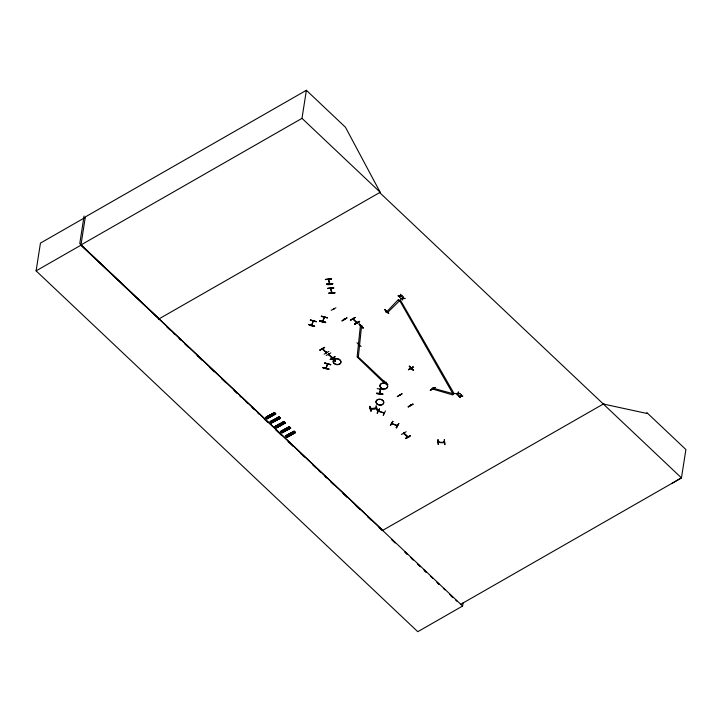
<?xml version="1.0" encoding="UTF-8"?>
<svg xmlns="http://www.w3.org/2000/svg" width="722" height="722" viewBox="0 0 722 722"><rect width="100%" height="100%" fill="white"/><g stroke="black" fill="none" stroke-linecap="round" stroke-linejoin="round"><path stroke-width="1.08" d="M328.366 279.504L329.521 284.098L329.683 283.204M328.654 278.99L329.773 284.053L329.837 283.575M328.781 293.051L334.954 293.033L334.927 292.572M329.773 284.053L329.764 283.25M330.514 288.385C330.838 290.939 332.174 293.267 331.876 292.581M330.856 288.412L330.911 288.737M334.9 292.807L328.754 293.204M313.222 321.001L313.032 321.425L313.285 320.604M313.429 321.164L313.492 320.658M357.471 357.255L384.528 383.238L385.458 382.714L358.338 357.074L357.128 356.921L360.395 325.613M357.417 357.598L358.338 357.074L361.623 325.414M327.571 364.005L325.784 368.364L325.848 367.877M327.77 364.168L326.037 368.4L326.263 367.606M333.618 309.16L333.907 308.899M410.493 405.015L410.466 405.62L410.331 405.06M382.84 393.986C379.032 395.494 370.684 391.45 382.84 394.022M379.88 393.707L380.467 389.266M383.418 389.591L377.209 388.607M382.804 394.257L376.586 393.3M463.127 602.699L462.603 606.029L417.785 631.705L36.1 270.858L40.45 243.097L85.268 217.421M84.077 216.022L79.763 243.558L159.093 318.835M36.1 270.858L80.918 245.191L85.349 216.907L306.381 90.295L345.45 127.234L380.133 192.223L379.61 192.521L681.46 477.892L671.902 483.442M382.804 530.327L80.954 244.957L301.995 118.354L306.381 90.295M266.571 416.856L267.925 418.047M267.032 418.706L265.579 417.361L266.048 417.812L274.829 412.867M269.694 415.105L271.057 416.305M279.197 417.154L270.533 421.991L270.29 421.576L271.165 421.088L272.492 422.478L271.165 421.088M271.752 420.755L273.078 422.144L271.752 420.755L272.627 420.267L273.972 421.558M271.625 422.866L280.353 418.336L278.827 416.874L279.261 417.289M273.394 419.924L274.288 419.338L275.633 420.628M274.748 421.125L273.412 419.825M276.12 425.881L277.474 427.081M276.707 425.556L278.06 426.747M289.54 426.928L280.668 431.63L282.031 432.956L290.695 428.11L289.152 426.621L289.585 427.045M281.968 432.64L290.668 428.11M282.952 430.141L284.306 431.332M283.737 429.698L285.091 430.899M284.612 429.211L285.966 430.402M294.341 431.467L285.551 436.25L286.833 437.496L295.497 432.649L294.215 431.413M286.291 435.492L287.645 436.693M286.878 435.167L288.231 436.368M288.538 434.238L289.892 435.438M308.592 324.575C319.747 326.308 312.978 327.752 308.637 324.34M310.325 320.18L316.435 321.642L310.415 319.927M311.949 324.611L311.507 325.396L313.177 321.055M311.742 324.548L311.678 324.954M311.769 325.442L311.85 324.972M313.339 321.48L313.068 320.974M313.294 321.534L313.375 321.064L311.733 325.405M325.405 279.613L331.578 278.936L325.432 279.369M321.326 316.362L327.436 317.824L321.416 316.11M328.438 278.999L328.348 279.423M328.754 279.883L328.817 279.405M327.589 288.547L333.763 287.861L327.617 288.295M322.752 320.73L322.517 321.579L324.187 317.238M322.96 320.794L322.779 321.624L322.752 320.803M324.503 316.841L324.304 317.716L324.277 316.832M329.467 283.223L329.403 283.629M324.295 316.777L324.304 317.716M330.523 288.439L330.622 287.925M330.631 287.979L330.685 288.854L330.92 288.006M330.838 287.916L330.893 288.791M325.658 322.229C319.693 322.553 315.406 318.519 325.649 322.256M322.346 348.591L322.319 349.105L322.508 348.491M326.561 352.219L326.534 352.733L322.644 348.546M332.743 283.647C329.674 286.083 320.369 283.448 332.743 283.656M322.689 349.385L322.689 348.952M331.542 292.609L331.858 292.085M331.669 292.961L331.84 292.202M324.124 354.15L328.88 351.433M335.91 307.78L331.181 310.325M328.952 369.05C323.33 369.059 318.294 365.558 328.943 369.086M326.019 352.038L326.497 352.67M326.389 352.381L326.335 352.832L326.272 351.957M324.674 363.175L330.775 364.664L324.765 362.922M326.145 355.486L330.847 352.914M333.51 308.845L333.465 309.269M333.681 308.754L333.609 309.467L333.772 308.763M325.784 368.274L326.055 367.543M326.019 368.446L326.154 367.958M328.492 353.997L328.745 354.782L329.088 354.448M328.654 353.906L328.465 354.511L332.481 358.238L332.535 357.796M327.535 363.671L327.598 364.511L327.842 363.662M328.88 354.827L329.07 354.222M327.635 363.599L327.653 364.475M330.234 359.556L335.026 356.632L330.288 359.375M331.569 357.092C333.853 361.668 339.295 363.744 331.542 357.11M332.165 357.444L332.445 358.193M332.264 357.76L332.328 357.354M332.382 358.184L332.418 357.363M332.707 357.625L332.616 358.049M333.609 358.681L333.483 359.186L334.015 358.888M333.808 358.879L333.627 359.321L334.033 358.509M334.06 358.599L333.934 358.906M334.16 358.708L333.745 359.285M346.84 317.915L342.038 320.857L346.849 317.942M344.168 318.998L344.304 319.557L344.439 318.844M344.25 319.53L344.322 318.943M344.367 319.25L344.575 318.98M350.45 320.225L355.26 317.364L350.486 320.054M352.85 318.592L352.787 319.061M353.013 318.492L356.93 322.671M353.428 318.817L353.148 319.404L353.148 318.546M353.184 318.953L353.121 319.359M354.556 323.925C358.581 323.032 363.78 318.898 354.746 324.368M356.478 322.066L356.406 322.535L356.641 321.967M356.74 321.985L356.37 322.427M356.776 322.382L356.821 322.86L352.841 319.088M356.948 322.698L357.02 322.247M363.202 327.851L362.895 328.239L359.168 323.988M356.975 342.751L361.081 346.551M361.199 325.586C361.153 326.037 361.902 326.335 361.325 325.784M358.924 344.62L358.437 344.629M359.123 344.349L358.383 344.89L358.509 344.412M361.532 325.396L361.469 325.803M361.758 325.541L361.695 325.947M363.175 327.878L359.087 324.205M371.018 408.201L371.081 408.851L371.027 408.228M386.577 311.11L386.207 311.958L386.099 311.317M386.432 311.128L386.117 311.949L386.306 311.507M370.982 411.116C369.294 401.757 369.032 408.417 371.018 410.89M400.511 299.829L387.561 312.554L386.559 311.967L386.712 311.245M384.636 309.585L388.671 313.447L384.826 309.503M377.462 410.665L376.072 405.791L377.218 410.502M376.063 407.867L376.117 408.101M370.413 408.688L376.487 407.84M370.585 408.869L370.539 408.282C369.493 409.888 377.281 409.482 376.631 407.885M379.637 392.93L379.582 393.761L379.709 392.885M380.422 389.591L380.259 388.725M380.35 389.681L380.476 388.761M377.236 413.219L379.492 408.769L377.164 413.155M378.472 410.628L378.427 411.269L384.095 412.858M378.436 411.251L378.617 410.628M378.915 411.396L379.023 410.773M383.716 380.675C382.678 381.108 387.533 383.202 387.66 384.781M399.997 295.912L398.463 296.219L398.174 295.677M386.559 311.967L398.4 299.54M386.342 382.317L385.629 382.768L386.162 382.47M400.502 295.596L399.808 297.491L399.537 296.968M386.315 382.227L385.71 382.696M432.731 388.454L432.731 389.068L452.721 394.907L453.064 394.059L399.401 300.126M398.138 295.912L400.087 295.587M400.051 295.821L400.665 294.224M402.362 295.821L400.466 295.821L400.972 294.513M402.641 298.403L401.107 298.718L400.818 298.177M383.445 381.017L387.452 384.916L387.723 384.555M383.102 415.087L383.391 415.43L385.404 410.899M383.626 413.11L383.716 412.524M383.797 412.497L383.581 413.092M384.203 412.641L384.032 413.264M403.138 298.087L402.452 299.982L402.172 299.459M400.782 298.403L402.732 298.087M402.695 298.312L403.3 296.715L403.102 298.321L404.997 298.321M390.485 425.339L392.912 421.368M391.802 423.029L391.748 423.661L391.947 423.029M392.344 423.191L392.154 423.796M392.939 421.44L390.376 425.511L392.624 421.314M402.073 393.842L397.353 396.387M399.672 394.907L399.808 395.539L400.069 394.961M399.844 394.817L399.771 395.53L399.934 394.826M396.225 427.604L396.504 427.956L398.715 423.471M396.793 425.303L396.965 425.068M397.244 425.836L397.434 425.222L397.244 425.836L391.757 423.643M408.426 369.7L413.237 366.839L408.462 369.538M410.674 368.635L410.656 368.003L410.818 368.617M411.405 368.292L411.17 368.906L410.989 367.814M411.125 367.796L410.962 368.373M411.269 367.931L411.387 368.789M401.405 434.482L406.134 431.738M413.155 370.196L409.184 366.108L413.219 369.971M403.679 433.462L403.742 432.992M403.914 432.893L407.993 436.729M404.329 433.209L404.049 433.805L404.04 432.947M408.237 406.919L413.011 404.013L408.237 406.685M404.139 433.823L404.085 433.353M410.601 404.907L410.484 405.593M405.484 438.552C413.616 432.722 410.177 437.595 405.52 438.317M410.737 405.042L410.295 405.412M407.361 436.512L407.524 436.422M407.677 436.359L407.93 437.135M407.722 436.756L407.731 437.234L407.957 436.62M432.713 388.472L432.451 389.05L432.297 388.255M432.09 388.635L432.451 388.192M432.496 388.589L432.388 388.589M432.731 389.068L433.128 387.876M430.294 390.178L435.05 387.434M438.886 441.738L438.218 442.207L438.209 441.593M438.335 441.548C436.909 442.875 446.151 443.407 443.822 441.792M438.29 444.436L437.992 439.517L438.209 444.4M438.723 442.234L438.768 441.566M443.84 442.415L443.886 441.747M444.292 439.716L444.887 444.671L444.328 439.743M444.31 442.198L444.463 441.981M433.074 388.219L453.118 393.707M453.064 394.059L454.228 393.418M457.838 393.264L457.712 393.824L456.214 393.896L455.925 393.355M458.253 393.273L457.558 395.169L457.288 394.645M455.889 393.589L457.802 393.499L458.416 391.902M460.104 393.499L458.217 393.508L458.723 392.19M460.483 395.764L460.356 396.315L458.858 396.396L458.56 395.855M460.889 395.764L460.203 397.669L459.923 397.145M458.524 396.089L460.446 395.99L461.051 394.402M462.748 395.999L460.853 395.999L461.367 394.69M322.896 349.322L322.283 348.997L326.29 352.787M325.532 322.698L319.53 320.947M322.905 367.552L328.898 369.312M314.602 326.308L308.601 324.548M319.593 320.785L325.604 322.49M322.77 321.588L324.467 317.265M327.436 317.815L321.353 316.272M399.501 297.193L399.961 296.137M402.136 299.693L402.605 298.637M457.252 394.88L457.712 393.824M459.887 397.371L460.356 396.315M376.054 408.508L376.424 408.246M331.272 357.462L335.577 361.18M335.315 361.325L331.299 357.426M359.132 324.025L363.166 327.896M385.981 311.814L386.658 311.678L386.198 311.931M410.529 368.5L411.17 368.861M398.752 423.507L396.188 427.839L398.724 423.661M369.826 406.387L370.955 411.062M331.912 292.961L330.811 288.376M324.521 347.354L319.765 350.107L324.503 347.363M319.963 350.242L324.701 347.508M330.288 359.583L335.008 356.821M410.276 435.628L405.547 438.579M158.569 319.133L380.187 192.278L301.995 118.354M603.845 403.715L382.281 530.625L379.005 527.529M460.428 604.494L681.46 477.892L685.9 449.544L646.831 412.605L646.704 413.417L603.321 404.013M342.066 320.83L346.822 318.122M408.201 406.919L413.074 404.275M354.574 323.97L359.357 321.281M388.671 313.447L384.808 309.485M409.383 366.189L413.228 370.133M435.068 387.479L430.231 390.367L435.05 387.669M274.252 412.551L275.777 414.013L267.095 418.85L265.786 417.56L274.414 412.695M265.777 417.56L274.45 412.713M265.931 417.641L274.495 412.767M275.696 413.868L275.308 413.562L267.023 418.643M266.824 418.579L275.308 413.571M266.914 418.661L275.669 413.841M279.405 417.19L270.588 422.108L270.154 421.693L279.044 416.838M270.326 421.856L278.936 416.901M270.362 421.883L279.071 417.09M271.228 422.74L280.262 418.128L271.598 422.966L270.29 421.576M271.255 422.767L280.172 417.93M271.4 422.902L280.145 418.137M275.127 426.395L283.908 421.531L285.235 422.83L276.571 427.668L275.118 426.386L284.017 421.54L285.145 422.632L276.373 427.604M275.299 426.558L284.053 421.81M275.235 426.422L275.569 426.828L284.161 421.783M275.56 426.81L284.378 421.892M285.244 422.893L276.625 427.857L276.192 427.424L284.973 422.578L285.325 423.038L276.652 427.875L275.335 426.585M280.957 431.909L280.497 431.467L289.36 426.819M280.614 431.512L289.387 426.612M280.786 431.747L289.513 426.901M280.93 431.882L289.748 426.964M290.343 427.65L281.562 432.514L290.434 427.857M290.515 427.704L281.589 432.541M281.824 432.767L290.605 427.965M294.071 431.151L285.298 436.007L286.751 437.279L295.406 432.442L286.363 437.054L286.815 437.487L295.289 432.469M285.47 436.169L294.188 431.151L295.316 432.243L286.363 437.045M285.497 436.196L294.332 431.395M285.407 436.034L285.741 436.44L294.549 431.503M286.39 437.081L295.145 432.261M378.472 411.062L384.176 413.11M370.53 408.661L371.045 408.616M265.678 417.388L274.468 412.515L275.596 413.607L266.851 418.598M278.809 416.847L279.279 417.298M284.874 422.614L285.298 423.029M325.396 279.522L331.56 279.089M327.58 288.448L333.745 288.015M400.376 296.146L402.325 296.056M403.011 298.637L404.961 298.547M458.127 393.824L460.067 393.734M460.762 396.324L462.712 396.234M438.218 442.171L444.337 442.378M328.636 354.349L332.634 358.103M407.695 437.189L403.742 433.489M360.341 325.965L361.56 326.118M391.875 423.453L397.479 425.7M310.343 320.09L316.362 321.795M324.692 363.085L330.703 364.818M355.206 317.518L350.477 320.297M398.345 299.892L399.347 300.469M80.918 245.191L462.603 606.029M166.764 326.876L170.049 329.972M173.325 333.077L174.959 334.62M179.056 338.501L180.699 340.044M184.796 343.925L188.072 347.02M197.088 355.54L202.007 360.188M209.38 367.164L214.299 371.812M221.672 378.779L225.769 382.66M233.964 390.403L237.24 393.499M239.704 395.827L241.338 397.371M245.435 401.252L247.89 403.571M251.987 407.443L254.451 409.771M257.727 412.867L259.369 414.419M264.279 419.067L267.564 422.162M275.759 429.915L281.49 435.339M288.051 441.53L292.961 446.178M300.343 453.154L304.44 457.026M312.635 464.778L315.911 467.874M318.366 470.193L320.83 472.522M324.927 476.394L326.561 477.946M330.658 481.818L333.934 484.913M342.95 493.442L347.047 497.314M355.242 505.057L360.161 509.705M367.534 516.681L371.631 520.553M392.055 539.857L395.304 542.935L392.028 539.875M405.078 552.168L407.515 554.478L405.024 552.204M410.773 557.555L413.219 559.866M417.289 563.711L420.538 566.788M423.796 569.866L426.242 572.176M430.312 576.021L432.749 578.331M436.819 582.185L439.265 584.486M443.335 588.34L444.96 589.874M449.842 594.495L453.1 597.572M455.537 599.883L457.17 601.417M411.522 558.368L413.146 559.902M418.011 564.532L419.635 566.075M424.509 570.696L426.133 572.239M437.505 583.024L439.129 584.567M450.501 595.352L452.938 597.663M413.228 367.083L408.453 369.772M383.617 380.909L387.714 384.772M288.502 427.108L289.639 428.2M293.186 431.639L294.531 432.938M273.593 413.002L274.721 414.094M278.169 417.334L279.297 418.426M283.015 422.027L284.36 423.318M288.385 427.099L289.721 428.399M273.467 413.002L274.811 414.293M278.042 417.325L279.387 418.625M401.983 393.788L397.317 396.622M359.339 321.461L354.574 324.187M400.457 300.181L454.174 393.761M380.431 389.266L379.564 393.661M326.57 284.278L332.725 283.845L326.552 284.306M267.176 416.432L268.503 417.821L267.176 416.432M268.052 415.944L269.378 417.325L268.052 415.944M268.837 415.502L270.154 416.892L268.837 415.502M277.6 424.969L278.927 426.359L277.6 424.969M278.385 424.527L279.703 425.917L278.385 424.527M279.261 424.04L280.587 425.429L279.261 424.04M281.508 430.863L282.825 432.252L281.508 430.863M282.094 430.529L283.412 431.918L282.094 430.529M287.771 434.581L289.098 435.971L287.771 434.581M289.432 433.651L290.758 435.041L289.432 433.651M269.505 415.755L270.38 416.053L269.568 415.673M274.08 420.078L274.983 420.294L274.08 420.078M279.053 424.78L279.928 425.077L279.116 424.707M284.423 429.852L285.316 430.068L284.423 429.852M289.224 434.391L290.127 434.608L289.224 434.391M380.846 387.822A3.908 2.897 8.9 0 0 387.461 387.353A3.908 2.897 8.9 0 0 383.084 383.22A3.908 2.897 8.9 0 0 380.846 387.822M380.873 387.642A3.899 2.888 8.9 0 0 387.479 387.182A3.899 2.888 8.9 0 0 383.111 383.048A3.899 2.888 8.9 0 0 380.873 387.642M376.911 403.95A3.908 2.897 8.9 0 0 383.526 403.49A3.908 2.897 8.9 0 0 379.149 399.347A3.908 2.897 8.9 0 0 376.911 403.95M376.947 403.778A3.899 2.888 8.9 0 0 383.553 403.309A3.899 2.888 8.9 0 0 379.185 399.176A3.899 2.888 8.9 0 0 376.947 403.778M334.087 363.464A3.908 2.897 8.9 0 0 340.703 363.004A3.908 2.897 8.9 0 0 336.326 358.861A3.908 2.897 8.9 0 0 334.087 363.464M334.124 363.292A3.899 2.888 8.9 0 0 340.73 362.823A3.899 2.888 8.9 0 0 336.362 358.69A3.899 2.888 8.9 0 0 334.124 363.292"/></g></svg>
